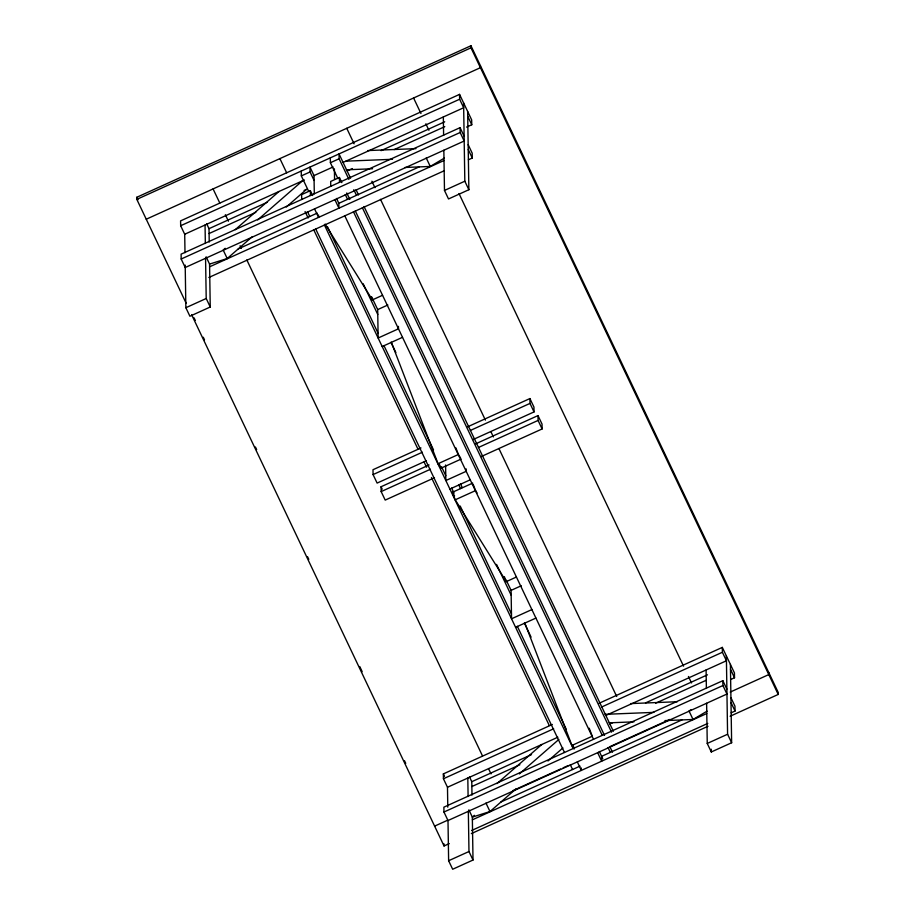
<?xml version="1.0" encoding="UTF-8"?>
<svg xmlns="http://www.w3.org/2000/svg" width="915" height="915" viewBox="0 0 915 915"><rect width="100%" height="100%" fill="white"/><g stroke="black" fill="none" stroke-linecap="round" stroke-linejoin="round"><path stroke-width="1.37" d="M235.247 229.665L279.029 191.475M225.181 248.285L223.18 250.024L227.229 258.533L209.569 264.092L210.244 307.005L189.908 316.235L185.859 307.726L185.196 265.087M257.664 219.943L302.51 180.815M227.229 258.533L252.094 236.836M286.269 207.03L306.559 189.325L304.089 190.446M496.948 783.617L541.794 744.49M519.365 773.896L558.871 739.434M474.405 815.311L472.334 817.118L473.009 860.031L452.673 869.25L448.625 860.74L447.995 820.538L443.958 812.028L443.878 807.179L722.839 680.668L726.887 689.178M468.869 809.821L472.334 817.118L489.994 811.548L515.934 788.924M547.971 760.983L562.919 747.932M405.025 167.468L430.267 166.45L444.335 158.123M691.34 709.582L688.995 710.966L693.044 719.476L707.101 711.138M186.122 303.151L136.815 199.367L136.781 197.285L470.951 45.75L778.185 692.358L778.219 694.439L730.113 716.251M136.815 199.367L470.985 47.832L470.951 45.75M146.24 219.223L480.421 67.687L480.386 65.606M466.57 127.105L471.751 124.76L471.671 119.899L459.547 94.382L180.587 220.881L180.667 225.731L184.704 234.24L185.002 252.712M180.667 225.731L459.627 99.232L459.547 94.382M308.675 191.361L301.332 175.897L310.048 171.951L309.979 167.102L314.017 175.6L314.303 193.82M337.898 178.528L330.395 162.721L339.11 158.775L339.03 153.914L350.582 178.231M184.704 234.24L304.375 179.981M314.017 175.6L333.083 166.953M343.079 162.424L463.665 107.741L459.627 99.232M209.226 242.052L209.009 228.67L267.466 202.169M381.052 150.655L444.69 121.798M209.089 233.531L255.811 212.337M347.117 170.933L352.378 168.554M394.159 149.603L444.77 126.647M312.656 195.524L310.345 190.663L301.63 194.62L301.698 199.47M341.855 182.645L339.408 177.487L330.681 181.445L330.761 186.294M460.073 127.654L181.113 254.153L181.181 259.014L185.23 267.512L464.191 141.013L460.142 132.503L460.073 127.654L464.111 136.163M181.181 259.014L460.142 132.503M238.22 248.937L317.265 213.103M334.879 199.653L338.927 208.162L338.847 203.313L419.139 166.896M209.615 266.803L444.004 160.514M208.883 277.474L443.729 170.979M468.377 159.793L472.277 158.032L472.197 153.182L468.16 144.673M185.859 307.726L206.207 298.496L205.566 258.293M467.634 111.401L468.869 189.725L448.522 198.955L444.484 190.446L464.82 181.216L463.596 102.892M325.111 224.083L372.394 299.891L382.562 295.271M398.437 326.381L398.471 328.805L378.135 338.024L377.689 309.602L387.857 304.992M382.173 346.533L402.52 337.315M420.98 447.961L373 469.715L373.068 474.576L377.117 483.086L426.39 460.737M467.668 426.79L529.911 398.563L533.948 407.072L534.028 411.922L473.078 439.566M373.068 474.576L422.353 452.227M470.333 430.462L529.991 403.412L529.911 398.563M434.476 477.744L385.204 500.093L381.155 491.584L381.075 486.734L429.066 464.98M475.743 443.809L537.997 415.582L542.035 424.091L542.115 428.941L481.164 456.574M391.334 342.29L438.068 463.699L458.415 454.481L460.542 457.889M381.155 491.584L430.439 469.246M478.419 447.481L538.077 420.431L537.997 415.582M438.068 463.699L440.904 468.251L461.251 459.021M449.894 489.045L470.23 479.815M516.437 577.022L506.269 581.631L455.224 499.807L452.342 492.327L472.689 483.097M455.224 499.807L475.571 490.589L477.07 492.991M531.878 609.562L511.542 618.792L511.096 590.369L521.264 585.76M515.58 627.301L535.927 618.071M447.79 807.156L447.481 787.266L443.432 778.757L443.352 773.907L552.351 724.474M599.051 703.292L722.312 647.397L734.448 672.925L734.516 677.775L730.627 679.536M443.432 778.757L553.655 728.775M601.795 706.94L722.393 652.258L722.312 647.397M447.481 787.266L557.864 737.204M605.844 715.45L726.441 660.756L722.393 652.258M471.991 795.078L471.785 781.696L531.524 754.601M645.521 702.914L707.478 674.812M471.854 786.545L519.88 764.768M609.882 723.959L612.673 722.69M655.632 703.212L706.243 680.257M524.695 622.692L571.944 745.439L592.28 736.22L589.203 728.214M443.958 812.028L722.919 685.529L722.839 680.668M434.614 826.131L447.469 820.298M513.018 790.571L560.575 769.012M563.148 767.845L568.284 765.512M609.413 746.857L669.826 719.464M730.227 692.072L768.783 674.584L768.76 672.502M447.995 820.538L726.956 694.039L722.919 685.529M500.985 801.963L580.03 766.118M681.904 719.922L601.613 756.328L601.693 761.177L597.644 752.668M472.38 819.817L706.769 713.528M471.648 830.488L707.798 723.41M731.154 712.819L735.042 711.046L734.962 706.197L730.925 697.688M191.647 314.771L444.05 845.975L449.254 843.619M471.351 833.599L708.004 726.281M448.625 860.74L468.972 851.522L468.343 811.308M730.399 664.416L731.634 742.751L711.287 751.97L707.249 743.46L727.585 734.242L726.361 655.906M367.761 150.575L415.97 148.642M345.859 161.166L392.512 159.29M346.362 169.813L372.577 168.76M630.538 703.601L677.329 701.725M605.078 714.329L653.87 712.373M609.127 722.839L633.935 721.844M664.976 720.597L693.044 719.476M452.342 492.327L454.595 495.93M571.944 745.439L574.071 748.859M470.985 47.832L778.219 694.439M467.714 116.251L471.751 124.76M730.479 669.265L734.516 677.775M468.228 149.522L472.277 158.032M731.005 702.537L735.042 711.046M464.82 181.216L468.869 189.725M727.585 734.242L731.634 742.751M413.58 97.985L420.946 113.483M425.852 123.811L428.918 130.273M458.987 193.545L683.551 666.154M688.457 676.482L691.523 682.945M426.23 157.94L430.267 166.45M529.991 403.412L534.028 411.922M538.077 420.431L542.115 428.941M346.751 128.294L354.105 143.792M371.902 181.239L374.967 187.701M380.491 199.321L485.407 420.134M490.932 431.754L493.391 436.913M498.915 448.533L616.71 696.464M356.061 189.76L358.508 194.918M364.033 206.527L613.347 731.245M339.11 158.775L348.901 179.386M353.808 189.691L356.255 194.849M362.374 207.739L611.552 732.16M346.751 192.951L349.816 199.39M355.317 210.988L604.506 735.42M610.008 747.006L612.467 752.164M345.252 194.495L347.563 199.356M353.442 211.731L602.253 735.363M608.018 747.509L610.328 752.37M336.537 198.452L338.847 203.313M344.726 215.677L593.526 739.309M599.302 751.467L602.768 758.764M371.582 296.746L377.689 309.602M460.428 483.749L462.258 487.603M506.212 580.087L511.096 590.369M310.048 171.951L314.097 180.461M363.163 283.73L377.769 314.463M390.991 342.29L395.886 352.595M458.678 484.744L460.508 488.599M496.525 564.395L511.165 595.219M524.364 623.001L531.077 637.126M327.559 226.886L378.055 333.174M383.934 345.55L433.527 449.917M441.488 466.661L445.777 475.686M451.644 488.05L454.092 493.185M460.188 506.029L511.462 613.942M517.341 626.295L566.168 729.072M324.379 224.896L573.19 748.539M314.543 208.883L318.58 217.381L318.546 214.956M577.308 761.898L581.345 770.407L581.311 767.982M307.474 211.628L309.785 216.489M315.664 228.864L564.475 752.485M570.251 764.643L572.561 769.504M279.91 158.604L286.658 172.809M305.072 211.548L308.138 218.01M313.662 229.631L417.961 449.139M424.103 462.052L426.55 467.222M431.457 477.55L549.263 725.481M381.075 486.734L382.23 489.17M213.081 188.913L219.829 203.119M225.353 214.739L228.418 221.201M240.073 245.735L241.308 248.308M246.821 259.94L482.434 755.79M488.564 768.703L491.023 773.861M485.945 803.038L489.994 811.548M206.698 223.809L209.009 228.67M469.475 776.835L471.785 781.696M206.104 256.806L209.569 264.092M443.352 773.907L444.507 776.332M206.207 298.496L210.244 307.005M468.972 851.522L473.009 860.031M136.781 197.285L137.959 199.767M194.072 317.86L195.295 320.444M203.267 337.235L204.503 339.82M255.422 446.989L256.658 449.574M307.577 556.755L308.801 559.328M359.732 666.509L362.18 671.679M404.522 760.777L405.745 763.35M473.169 484.344L475.571 490.589M572.721 744.65L574.265 748.653M455.842 447.812L458.415 454.481M504.348 576.633L506.269 581.631M439.36 464.248L440.904 468.251M371.433 297.398L372.394 299.891M711.252 749.202L711.287 751.97M706.094 669.986L706.38 688.457M706.62 703.258L707.249 743.46M466.147 468.88L466.193 471.317L445.845 480.535L445.605 464.992M467.817 778.036L468.103 796.508M443.329 116.96L443.615 135.443M443.844 150.243L444.484 190.446M444.015 843.893L444.05 845.975M339.408 177.487L339.476 182.337M334.398 168.806L334.558 179.249M330.315 157.872L330.395 162.721M310.345 190.663L310.425 195.513M301.252 171.048L301.332 175.897M205.052 225.021L205.337 243.493"/></g></svg>
